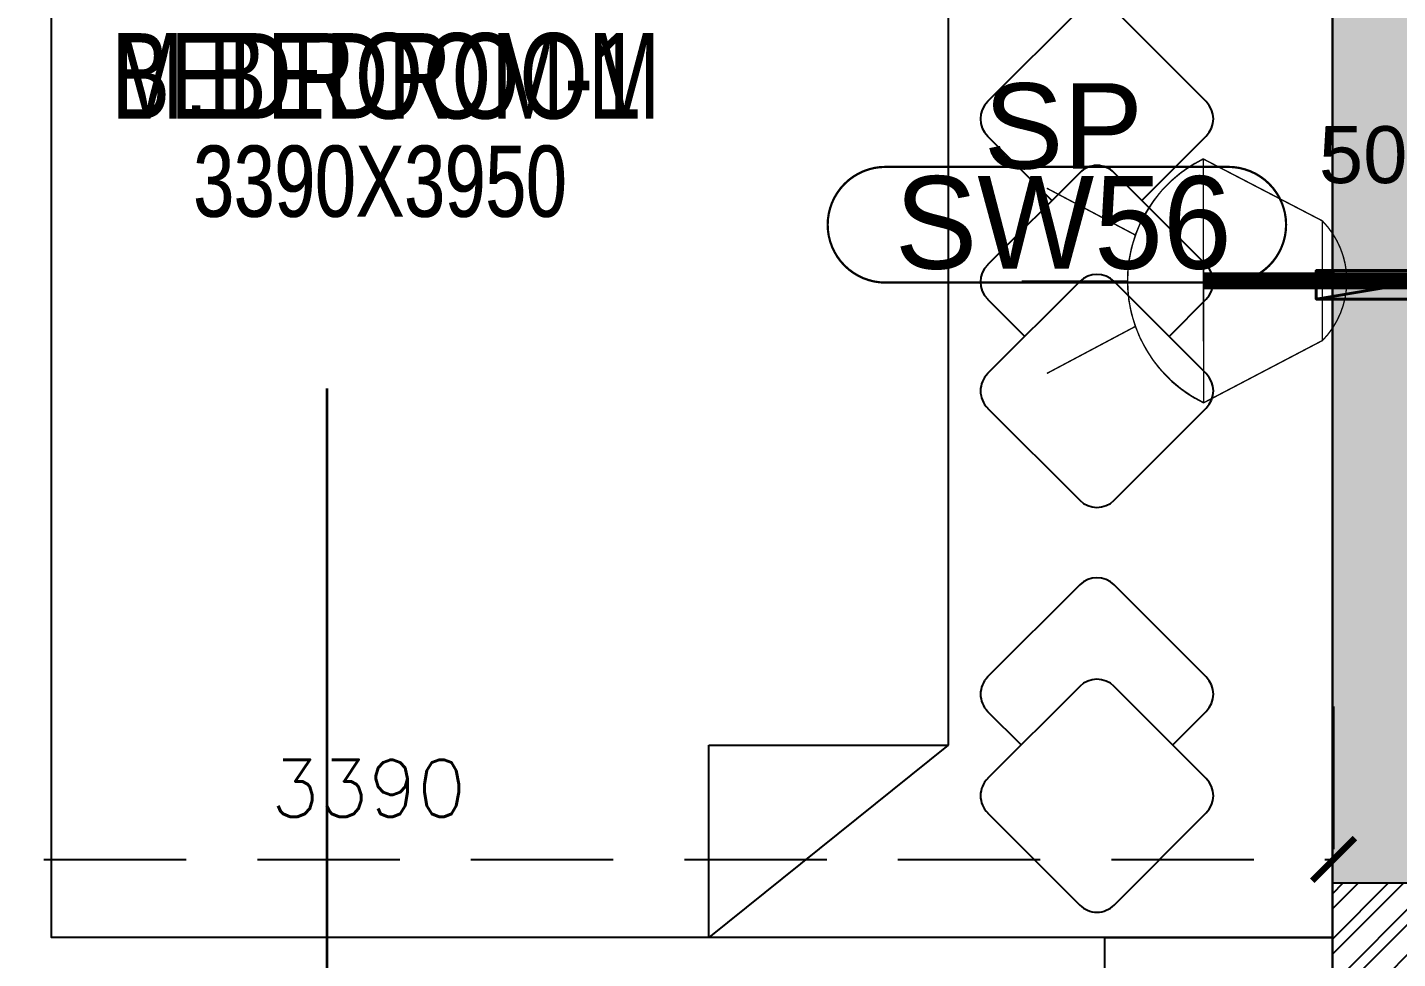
# Model space of a CAD drawing. Header units: millimetres. Extents: x 1135099 to 1230264, y -5736945 to -5695799.
# Drawn here: x 1196839 to 1199245, y -5726962 to -5725327 of the extents above; entities that cross this region are included whole.
import ezdxf

# ---------------------------------------------------------------- set-up
doc = ezdxf.new("R2010")
doc.units = ezdxf.units.MM
doc.header["$LTSCALE"] = 1000
doc.header["$MEASUREMENT"] = 0
for name, pattern in [('2BHK-A - FRONT$1$AUDIT_D_120904163729-0', [0]), ('AUDIT_D_120904163729-0', [0]), ('T8(T9 IS SIMILAR) - DIMENSION & TEXTING$0$( Hidden )', [0.375, 0.25, -0.125]), ('T8(T9 IS SIMILAR) - DIMENSION & TEXTING$0$3BHK-D$0$HIDDEN', [0.375, 0.25, -0.125]), ('T8(T9 IS SIMILAR) - DIMENSION & TEXTING$0$HIDDEN', [0.375, 0.25, -0.125]), ('T8(T9 IS SIMILAR) - DIMENSION & TEXTING$1$AUDIT_D_120904163729-0', [0]), ('T8(T9 IS SIMILAR)$0$$0$HIDDEN', [0.375, 0.25, -0.125]), ('T8_PROFILE SECTIONS$0$HIDDEN', [0.375, 0.25, -0.125]), ('T8_PROFILE SECTIONS$0$PHANTOM2', [1.25, 0.625, -0.125, 0.125, -0.125, 0.125, -0.125])]:
    doc.linetypes.add(name, pattern=pattern)
doc.layers.get('0').update_dxf_attribs({"linetype": 'AUDIT_D_120904163729-0'})
for name, color, linetype in [('2BHK-A - FRONT$0$2BHK-A - FRONT$0$a-furniture', 8, 'Continuous'), ('2BHK-A - FRONT$1$A-HATCH -160', 251, '2BHK-A - FRONT$1$AUDIT_D_120904163729-0'), ('T8(T9 IS SIMILAR) - DIMENSION & TEXTING$0$A-DIMENSIONS', 2, 'T8(T9 IS SIMILAR) - DIMENSION & TEXTING$0$HIDDEN'), ('T8(T9 IS SIMILAR) - DIMENSION & TEXTING$0$A-FIRE FIGHTING', 7, 'T8(T9 IS SIMILAR) - DIMENSION & TEXTING$1$AUDIT_D_120904163729-0'), ('T8(T9 IS SIMILAR)$0$S-BEAM', 20, 'T8(T9 IS SIMILAR)$0$$0$HIDDEN'), ('T8_PROFILE SECTIONS$0$A-PROFILE SECTIONS', 81, 'T8_PROFILE SECTIONS$0$PHANTOM2'), ('T8_REFUGE COLUMNS$1$A-RCC COLS', 3, 'Continuous'), ('T8_TYPICAL COLUMNS$0$A-RCC COLS', 3, 'Continuous')]:
    doc.layers.add(name, color=color, linetype=linetype)
for name, color, linetype, lineweight in [('2BHK-A - FRONT$0$a-Text', 4, 'Continuous', 0), ('2BHK-A - FRONT$0$a-TEXT -R SIZE', 4, 'Continuous', 0), ('2BHK-A - FRONT$1$A-WALL- 160', 6, 'Continuous', 30), ('T8(T9 IS SIMILAR) - DIMENSION & TEXTING$0$U-IPD-WS-FIRE', 1, 'Continuous', 40), ('T8(T9 IS SIMILAR) - DIMENSION & TEXTING$0$U-IPD-WS-SP', 1, 'Continuous', 5), ('T8(T9 IS SIMILAR) - DIMENSION & TEXTING$0$U-IPD-WS-TEXT', 7, 'Continuous', 0), ('T8(T9 IS SIMILAR) - DIMENSION & TEXTING$1$a-Text', 4, 'Continuous', 0), ('T8(T9 IS SIMILAR) - DIMENSION & TEXTING$1$a-TEXT -R SIZE', 4, 'Continuous', 0), ('T8(T9 IS SIMILAR)$0$D&W', 8, 'Continuous', 25), ('T8_REFUGE COLUMNS$0$A-COLUMN NO size reduce', 81, 'Continuous', 25)]:
    doc.layers.add(name, color=color, linetype=linetype, lineweight=lineweight)
doc.layers.add('T8(T9 IS SIMILAR) - DIMENSION & TEXTING$0$U-IPD-SP-SLEV-50', color=7, linetype='T8(T9 IS SIMILAR) - DIMENSION & TEXTING$0$3BHK-D$0$HIDDEN', lineweight=40, true_color=0x2f0dd9)
doc.layers.add('T8_REFUGE COLUMNS$1$COL-HATCH', color=7, linetype='Continuous', lineweight=25, true_color=0xa3a3a3)
doc.styles.add('2BHK-A - FRONT$0$ARIAL ARROW', font='swisscl.ttf')
doc.styles.add('T8(T9 IS SIMILAR) - DIMENSION & TEXTING$0$arial', font='sanss___.ttf')
doc.styles.add('T8(T9 IS SIMILAR) - DIMENSION & TEXTING$0$Romans 1', font='romans.shx', dxfattribs={"height": 100})
doc.styles.add('T8(T9 IS SIMILAR) - DIMENSION & TEXTING$1$ARIAL ARROW', font='swisscl.ttf')
doc.styles.add('T8_REFUGE COLUMNS$0$STANDARD', font='GOTHIC.TTF')
doc.dimstyles.new('T8(T9 IS SIMILAR) - DIMENSION & TEXTING$0$ALPINE S', dxfattribs={"dimscale": 0, "dimtxt": 100, "dimasz": 75, "dimexe": 0, "dimexo": 0, "dimgap": 75, "dimtad": 1, "dimdec": 0, "dimzin": 0, "dimdsep": 46, "dimtxsty": 'T8(T9 IS SIMILAR) - DIMENSION & TEXTING$0$Romans 1', "dimblk": 'T8(T9 IS SIMILAR) - DIMENSION & TEXTING$0$_ArchTick', "dimcen": 0.09, "dimclrd": 256, "dimclre": 256, "dimclrt": 7, "dimadec": 0, "dimazin": 0, "dimtfac": 1, "dimtdec": 0, "dimtofl": 0, "dimtmove": 1, "dimatfit": 0, "dimldrblk": 'T8(T9 IS SIMILAR) - DIMENSION & TEXTING$0$_Open90', "dimfxl": 1, "dimtolj": 1, "dimtzin": 0, "dimarcsym": 0})

# ---------------------------------------------------------------- blocks, each defined once
blk = doc.blocks.new('T8(T9 IS SIMILAR) - DIMENSION & TEXTING$0$_ArchTick')
at = {"color": 0, "linetype": 'ByBlock', "const_width": 0.15}
blk.add_lwpolyline([(-0.5, -0.5), (0.5, 0.5)], dxfattribs=at)
blk = doc.blocks.new('*D607')
at = {"layer": 'T8(T9 IS SIMILAR) - DIMENSION & TEXTING$0$A-DIMENSIONS', "linetype": 'T8(T9 IS SIMILAR) - DIMENSION & TEXTING$0$HIDDEN', "lineweight": -2, "transparency": 16777216}
for p, q in [((1195742.6, -5726519.7), (1195742.6, -5726787.9)), ((1199132.6, -5726519.7), (1199132.6, -5726787.9))]:
    blk.add_line(p, q, dxfattribs=at)
at = {"layer": 'T8(T9 IS SIMILAR) - DIMENSION & TEXTING$0$A-DIMENSIONS', "lineweight": -2, "transparency": 16777216}
blk.add_line((1195742.6, -5726787.9), (1199132.6, -5726787.9), dxfattribs=at)
at = {"layer": 'T8(T9 IS SIMILAR) - DIMENSION & TEXTING$0$A-DIMENSIONS', "linetype": 'ByBlock', "lineweight": -2, "transparency": 16777216, "xscale": 75, "yscale": 75, "zscale": 75, "rotation": 180}
blk.add_blockref('T8(T9 IS SIMILAR) - DIMENSION & TEXTING$0$_ArchTick', (1195742.6, -5726787.9), dxfattribs=at)
at = {"layer": 'T8(T9 IS SIMILAR) - DIMENSION & TEXTING$0$A-DIMENSIONS', "linetype": 'ByBlock', "lineweight": -2, "transparency": 16777216, "xscale": 75, "yscale": 75, "zscale": 75}
blk.add_blockref('T8(T9 IS SIMILAR) - DIMENSION & TEXTING$0$_ArchTick', (1199132.6, -5726787.9), dxfattribs=at)
at = {"layer": 'T8(T9 IS SIMILAR) - DIMENSION & TEXTING$0$A-DIMENSIONS', "color": 7, "linetype": 'ByBlock', "transparency": 16777216, "insert": (1197437.6, -5726662.9), "char_height": 100, "attachment_point": 5, "style": 'T8(T9 IS SIMILAR) - DIMENSION & TEXTING$0$Romans 1'}
blk.add_mtext('\\A1;3390', dxfattribs=at)
blk = doc.blocks.new('T8(T9 IS SIMILAR) - DIMENSION & TEXTING$0$_Open90')
at = {"color": 0, "linetype": 'ByBlock', "lineweight": -2}
for p, q in [((-0.5, 0.5), (0, 0)), ((0, 0), (-1, 0)), ((0, 0), (-0.5, -0.5))]:
    blk.add_line(p, q, dxfattribs=at)
blk = doc.blocks.new('T8(T9 IS SIMILAR) - DIMENSION & TEXTING$0$SIDE SPRINKLER')
at = {"layer": 'T8(T9 IS SIMILAR) - DIMENSION & TEXTING$0$U-IPD-WS-SP', "const_width": 3, "elevation": 0}
for points in [[(-6847.2, -87791.6), (-7102.7, -87925.5)], [(-6700.4, -87955.9), (-6510.2, -87854.9)], [(-6683.5, -88053.8), (-6456.1, -88053.8)], [(-6700.2, -88152.7), (-6509.9, -88253.3)], [(-6847.2, -88315.9), (-7102.7, -88183.1)]]:
    blk.add_lwpolyline(points, dxfattribs=at)
for points in [[(-6847.2, -87791.6, 0.000405), (-6846.7, -88316.2, 0.623274), (-6846.7, -87792.3, 0.617961)], [(-7102.7, -87925.2, 0.001274), (-7102.7, -88183.1, -0.409371), (-7102.7, -87925.2, -0.617961)]]:
    blk.add_lwpolyline(points, format="xyb", dxfattribs=at)
at = {"layer": 'T8(T9 IS SIMILAR) - DIMENSION & TEXTING$0$U-IPD-WS-SP'}
for centre, start, end in [((-6975.2, -88053.8), 296.0387, 63.9613), ((-6975.2, -88053.8), 0, 63.9613), ((-6975.2, -88054.2), 296.1316, 0.0929)]:
    blk.add_arc(centre, 291.8, start, end, dxfattribs=at)
blk = doc.blocks.new('T8(T9 IS SIMILAR) - DIMENSION & TEXTING$0$A$C7A147FD6')
at = {"layer": 'T8(T9 IS SIMILAR) - DIMENSION & TEXTING$0$U-IPD-SP-SLEV-50', "linetype": 'ByBlock', "elevation": -0.6}
blk.add_lwpolyline([(-8350.1, -10380), (-8050.1, -10380), (-8050.1, -10430), (-8350.1, -10430), (-8350.1, -10380), (-8050.1, -10430), (-8350.1, -10430), (-8050.1, -10380)], dxfattribs=at)
at = {"layer": 'T8(T9 IS SIMILAR) - DIMENSION & TEXTING$0$U-IPD-WS-FIRE', "color": 92, "linetype": 'T8(T9 IS SIMILAR) - DIMENSION & TEXTING$0$( Hidden )', "ltscale": 2, "true_color": 0x00d200, "const_width": 30, "elevation": -0.6}
blk.add_lwpolyline([(-8548, -10398.2), (-8033.7, -10398.2)], dxfattribs=at)
at = {"layer": 'T8(T9 IS SIMILAR) - DIMENSION & TEXTING$0$U-IPD-WS-FIRE', "xscale": 0.8162240268536692, "yscale": 0.8162240268536692, "zscale": 0.8162240268536692, "rotation": 180}
blk.add_blockref('T8(T9 IS SIMILAR) - DIMENSION & TEXTING$0$SIDE SPRINKLER', (-14136.8, -82269.9, -0.6), dxfattribs=at)
at = {"layer": 'T8(T9 IS SIMILAR) - DIMENSION & TEXTING$0$U-IPD-WS-TEXT', "attachment_point": 1, "rotation": 359.9999, "style": 'T8(T9 IS SIMILAR) - DIMENSION & TEXTING$0$arial'}
for s, width, insert, char_height in [('SP', 0.382, (-8933.9, -10051.1, -1.3), 150), ('50MM%%C SLEEVE', 1876.047, (-8345.3, -10126.5, -1), 100)]:
    blk.add_mtext_dynamic_manual_height_columns(s, width=width, gutter_width=0.75, heights=[0], dxfattribs=dict(at, insert=insert, char_height=char_height))
blk = doc.blocks.new('T8_REFUGE COLUMNS')
at = {"layer": 'T8_REFUGE COLUMNS$1$COL-HATCH', "linetype": 'ByBlock'}
h = blk.add_hatch(color=256, dxfattribs=at)
h.dxf.hatch_style = 1
h.paths.add_polyline_path([(1199382.1, -5726829.9), (1199132.1, -5726829.9), (1199132.1, -5724474.9), (1199382.1, -5724474.9)])
at = {"layer": 'T8_REFUGE COLUMNS$0$A-COLUMN NO size reduce', "linetype": 'ByBlock', "const_width": 3.9}
blk.add_lwpolyline([(1198347.2, -5725775.4, -1), (1198347.2, -5725572.2), (1198949.1, -5725572.2, -1), (1198949.1, -5725775.4)], format="xyb", close=True, dxfattribs=at)
at = {"layer": 'T8_REFUGE COLUMNS$1$A-RCC COLS', "linetype": 'ByBlock'}
blk.add_lwpolyline([(1199382.1, -5726829.9), (1199132.1, -5726829.9), (1199132.1, -5724474.9), (1199382.1, -5724474.9)], close=True, dxfattribs=at)
at = {"layer": 'T8_REFUGE COLUMNS$0$A-COLUMN NO size reduce', "linetype": 'ByBlock', "insert": (1198363.5, -5725588.5), "char_height": 162.5, "attachment_point": 1, "style": 'T8_REFUGE COLUMNS$0$STANDARD'}
blk.add_mtext_dynamic_manual_height_columns('SW56', width=444.685, gutter_width=500, heights=[0], dxfattribs=at)
blk = doc.blocks.new('T8_TYPICAL COLUMNS')
at = {"layer": 'T8_TYPICAL COLUMNS$0$A-RCC COLS', "linetype": 'ByBlock'}
blk.add_blockref('T8_REFUGE COLUMNS', (0, 0), dxfattribs=at)
blk = doc.blocks.new('2BHK-A - FRONT$0$2BHK-A - FRONT$0$a bed')
at = {"color": 0, "linetype": 'ByBlock', "extrusion": (1.06338e-09, -0.000260045, 1)}
for q in [(78.6, 2497.2), (328.9, 2497.3), (203.8, 2280.5)]:
    blk.add_line((203.8, 2425), q, dxfattribs=at)
at = {"color": 0, "linetype": 'ByBlock'}
for p, q in [((675, 2200, 0), (675, 737.5, 0)), ((221.8, 1867.4, 0), (383.5, 2029, 0)), ((444.1, 2029, 0), (605.8, 1867.4, 0)), ((334.7, 1693.9, 0), (221.8, 1806.8, 0)), ((605.8, 1806.8, 0), (492.9, 1693.9, 0)), ((221.8, 1581, 0), (383.5, 1742.6, 0)), ((444.1, 1742.6, 0), (605.8, 1581, 0)), ((221.8, 1389.8, 0), (383.5, 1551.4, 0)), ((444.1, 1551.4, 0), (605.8, 1389.8, 0)), ((287.1, 1455.1, 0), (221.8, 1520.4, 0)), ((605.8, 1520.4, 0), (540.5, 1455.1, 0)), ((383.5, 1167.5, 0), (221.8, 1329.2, 0)), ((605.8, 1329.2, 0), (444.1, 1167.5, 0)), ((221.8, 857.3, 0), (383.5, 1019, 0)), ((444.1, 1019, 0), (605.8, 857.3, 0)), ((221.8, 679, 0), (383.5, 840.6, 0)), ((444.1, 840.6, 0), (605.8, 679, 0)), ((280.7, 737.9, 0), (221.8, 796.7, 0)), ((605.8, 796.7, 0), (546.9, 737.9, 0)), ((1095.6, 737.5, 0), (675, 737.5, 0)), ((675, 737.5, 0), (1095.6, 400, 0)), ((1095.6, 400, 0), (1095.6, 737.5, 0)), ((383.5, 456.7, 0), (221.8, 618.4, 0)), ((605.8, 618.4, 0), (444.1, 456.7, 0)), ((56.3, 400, 0), (506.3, 400, 0))]:
    blk.add_line(p, q, dxfattribs=at)
at = {"color": 0, "linetype": 'ByBlock', "extrusion": (1.06338e-09, 0.000260045, 1)}
for q in [(203.8, 319.5), (78.6, 102.8), (328.9, 102.7)]:
    blk.add_line((203.8, 175), q, dxfattribs=at)
at = {"color": 0, "linetype": 'ByBlock'}
for points in [[(0, 2200), (0, 2650), (400, 2650), (400, 2200)], [(0, 400), (0, -50), (400, -50), (400, 400)]]:
    blk.add_lwpolyline(points, close=True, dxfattribs=at)
blk.add_lwpolyline([(0, 400), (2250, 400), (2250, 2200), (0, 2200), (0, 400)], dxfattribs=at)
at = {"color": 0, "linetype": 'ByBlock', "extrusion": (1.06338e-09, -0.000260045, 1)}
for radius in [144.5, 108.4]:
    blk.add_circle((203.8, 2425, -0.6), radius, dxfattribs=at)
at = {"color": 0, "linetype": 'ByBlock', "extrusion": (1.06338e-09, 0.000260045, 1)}
for radius in [144.5, 108.4]:
    blk.add_circle((203.8, 175, 0), radius, dxfattribs=at)
at = {"color": 0, "linetype": 'ByBlock', "extrusion": (7.42612e-06, -2.34658e-07, -1)}
for centre, major_axis, start_param, end_param in [((417.2, 2002.1, 0), (-26.9, 26.9, 0), 6.283185, 7.853982), ((252.2, 1837.1, 0.7), (-30.3, 30.3, 0), 4.712389, 6.283185), ((575.4, 1837.1, 0.7), (30.3, 30.3, 0), 0, 1.570796), ((413.8, 1712.3, 0.7), (-30.3, 30.3, 0), 6.283185, 7.853982), ((252.2, 1550.7, 0.7), (30.3, 30.3, 0), 3.141593, 4.712389), ((575.4, 1550.7, 0.7), (30.3, 30.3, 0), 0, 1.570796), ((413.8, 1521.1, 0.7), (30.3, 30.3, 0), 4.712389, 6.283185), ((252.2, 1359.5, 0.7), (-30.3, 30.3, 0), 4.712389, 6.283185), ((575.4, 1359.5, 0.7), (-30.3, 30.3, 0), 1.570796, 3.141593), ((413.8, 1197.8, 0.7), (-30.3, 30.3, 0), 3.141593, 4.712389), ((413.8, 988.7, 0.7), (30.3, 30.3, 0), 4.712389, 6.283185), ((252.2, 827, 0.7), (30.3, 30.3, 0), 3.141593, 4.712389), ((413.8, 810.3, 0.7), (30.3, 30.3, 0), 4.712389, 6.283185), ((575.4, 827, 0.7), (-30.3, 30.3, 0), 1.570796, 3.141593), ((252.2, 648.7, 0.7), (-30.3, 30.3, 0), 4.712389, 6.283185), ((575.4, 648.7, 0.7), (-30.3, 30.3, 0), 1.570796, 3.141593), ((413.8, 487.1, 0.7), (30.3, 30.3, 0), 1.570796, 3.141593)]:
    blk.add_ellipse(centre, major_axis=major_axis, ratio=1, start_param=start_param, end_param=end_param, dxfattribs=at)
blk = doc.blocks.new('2BHK-A - FRONT')
at = {"layer": '2BHK-A - FRONT$1$A-HATCH -160', "linetype": 'ByBlock'}
h = blk.add_hatch(dxfattribs=at)
h.set_pattern_fill('ANSI32', color=256, scale=150)
h.set_pattern_definition([(45, (0, -0.55), (-39.77475644, 39.77475644), []), (45, (26.517, -0.55), (-39.77475644, 39.77475644), [])])
h.paths.add_polyline_path([(1145269.9, -5728524.2), (1145269.9, -5728684.2), (1144639.8, -5728684.2), (1144639.8, -5726829.5), (1144799.8, -5726829.5), (1144799.8, -5728524.2)])
h.paths.add_polyline_path([(1148934.5, -5727449.8), (1148934.5, -5727609.8), (1147999.5, -5727609.8), (1147999.5, -5727009.5), (1148159.5, -5727009.5), (1148159.5, -5727449.8)])
h.paths.add_polyline_path([(1147999.5, -5728684.2), (1147999.5, -5728524.2), (1147369.9, -5728524.2), (1147369.9, -5728684.2)])
edge = h.paths.add_edge_path()
edge.add_line((1151334.5, -5727449.8), (1151779.5, -5727449.8))
edge.add_line((1151779.5, -5727449.8), (1151779.5, -5727609.8))
edge.add_line((1151704.5, -5727609.8), (1151334.5, -5727609.8))
edge.add_line((1151334.5, -5727609.8), (1151334.5, -5727449.8))
h.paths.add_polyline_path([(1146264.5, -5719573.8), (1146424.5, -5719573.8), (1146424.5, -5719224.6), (1146264.5, -5719224.6)])
h.paths.add_polyline_path([(1145549.4, -5721834.4), (1145788.9, -5721834.4), (1145790, -5721674.6), (1145549.4, -5721674.6)])
h.paths.add_polyline_path([(1145949.5, -5721924.2), (1145949.5, -5722524.6), (1145789.5, -5722524.6), (1145789.5, -5721924.2)])
h.paths.add_polyline_path([(1144599.5, -5721924.6), (1144759.5, -5721924.6), (1144762, -5722524.6), (1144602, -5722524.6)])
h.paths.add_polyline_path([(1144599.5, -5723474.6), (1144599.5, -5723174.6), (1144759.5, -5723174.6), (1144759.5, -5723314.6), (1145789.5, -5723314.6), (1145789.5, -5723174.6), (1145949.5, -5723174.6), (1145949.5, -5723474.2)])
at = {"layer": '2BHK-A - FRONT$1$A-WALL- 160', "linetype": 'ByBlock'}
for p in [(1144639.5, -5727424.6, -0.4), (1144639.5, -5728684.6)]:
    blk.add_line(p, (1144639.5, -5726829.5), dxfattribs=at)
at = {"layer": '2BHK-A - FRONT$0$2BHK-A - FRONT$0$a-furniture', "extrusion": (4.84058e-05, -0.000523293, -1), "zscale": -1, "rotation": 359.9999999999999}
blk.add_blockref('2BHK-A - FRONT$0$2BHK-A - FRONT$0$a bed', (-1144639.5, -5727323.8, 3052.9), dxfattribs=at)
at = {"layer": '2BHK-A - FRONT$0$a-Text', "style": '2BHK-A - FRONT$0$ARIAL ARROW'}
blk.add_text('M.BEDROOM', height=150, dxfattribs=at).set_placement((1142494.1, -5725487))
at = {"layer": '2BHK-A - FRONT$0$a-TEXT -R SIZE', "color": 2, "style": '2BHK-A - FRONT$0$ARIAL ARROW'}
blk.add_text('3390X3950', height=125, dxfattribs=at).set_placement((1142638.2, -5725659.4))
blk = doc.blocks.new('T8(T9 IS SIMILAR)')
at = {"layer": 'T8(T9 IS SIMILAR)$0$S-BEAM'}
blk.add_line((1199131.8, -5726811), (1199131.8, -5728683.1, 0), dxfattribs=at)
at = {"layer": 'T8(T9 IS SIMILAR)$0$D&W', "linetype": 'ByBlock'}
for name, p in [('T8_TYPICAL COLUMNS', (0, 0)), ('2BHK-A - FRONT', (54492.8, -0.4))]:
    blk.add_blockref(name, p, dxfattribs=at)
blk = doc.blocks.new('T8_PROFILE SECTIONS$0$MH')
at = {"layer": 'T8_PROFILE SECTIONS$0$A-PROFILE SECTIONS', "linetype": 'T8_PROFILE SECTIONS$0$HIDDEN', "ltscale": 2}
h = blk.add_hatch(color=256, dxfattribs=at)
h.dxf.hatch_style = 1
h.paths.add_polyline_path([(1140339.1, -5697424.8), (1140519.9, -5697528.1), (1140339.1, -5697631.3)])
at = {"layer": 'T8_PROFILE SECTIONS$0$A-PROFILE SECTIONS', "linetype": 'T8_PROFILE SECTIONS$0$HIDDEN', "ltscale": 2, "const_width": 5}
blk.add_lwpolyline([(1140339.1, -5697424.8), (1140339.1, -5697424.8), (1140519.9, -5697528.1), (1140339.1, -5697631.3)], close=True, dxfattribs=at)
blk.add_lwpolyline([(1140339.1, -5697424.8), (1140339.1, -5700565.7)], dxfattribs=at)
blk = doc.blocks.new('PROFILE SECTION LINE T9')
at = {"layer": 'T8_PROFILE SECTIONS$0$A-PROFILE SECTIONS', "linetype": 'ByBlock', "xscale": -1, "rotation": 180}
blk.add_blockref('T8_PROFILE SECTIONS$0$MH', (-1128691.1, -5714911.2, 0), dxfattribs=at)
blk = doc.blocks.new('T8(T9 IS SIMILAR) - DIMENSION & TEXTING')
at = {"layer": 'T8(T9 IS SIMILAR) - DIMENSION & TEXTING$0$A-FIRE FIGHTING', "linetype": 'ByBlock'}
blk.add_blockref('T8(T9 IS SIMILAR) - DIMENSION & TEXTING$0$A$C7A147FD6', (1207452.3, -5715374), dxfattribs=at)
at = {"layer": 'T8(T9 IS SIMILAR) - DIMENSION & TEXTING$1$a-Text', "style": 'T8(T9 IS SIMILAR) - DIMENSION & TEXTING$1$ARIAL ARROW'}
blk.add_text('BEDROOM-1', height=150, dxfattribs=at).set_placement((1196986.9, -5725487.2))
at = {"layer": 'T8(T9 IS SIMILAR) - DIMENSION & TEXTING$1$a-TEXT -R SIZE', "color": 2, "style": 'T8(T9 IS SIMILAR) - DIMENSION & TEXTING$1$ARIAL ARROW'}
blk.add_text('3390X3950', height=125, dxfattribs=at).set_placement((1197131, -5725659.6))
at = {"layer": 'T8(T9 IS SIMILAR) - DIMENSION & TEXTING$0$A-DIMENSIONS', "linetype": 'ByBlock'}
dim = blk.add_linear_dim(base=(1199132.6, -5726787.9), p1=(1195742.6, -5726519.7), p2=(1199132.6, -5726519.7, -2.3), dimstyle='T8(T9 IS SIMILAR) - DIMENSION & TEXTING$0$ALPINE S', override={"dimscale": 1, "dimfxl": 5, "dimarcsym": 1}, dxfattribs=at)
dim.commit()
dim.dimension.update_dxf_attribs({"geometry": '*D607', "text_midpoint": (1197437.6, -5726662.9)})

msp = doc.modelspace()

# ---------------------------------------------------------------- block references
at = {"linetype": 'ByBlock'}
msp.add_blockref('T8(T9 IS SIMILAR)', (-1.4, 0.2, -0.6), dxfattribs=at)

# ---------------------------------------------------------------- next in the draw order: block references
at = {"layer": 'T8_PROFILE SECTIONS$0$A-PROFILE SECTIONS', "linetype": 'ByBlock'}
msp.add_blockref('PROFILE SECTION LINE T9', (1185716.8, -5711615.6, -0.7), dxfattribs=at)

# ---------------------------------------------------------------- next in the draw order: block references
at = {"linetype": 'ByBlock'}
msp.add_blockref('T8(T9 IS SIMILAR) - DIMENSION & TEXTING', (0, 0), dxfattribs=at)

doc.saveas('drawing.dxf')
